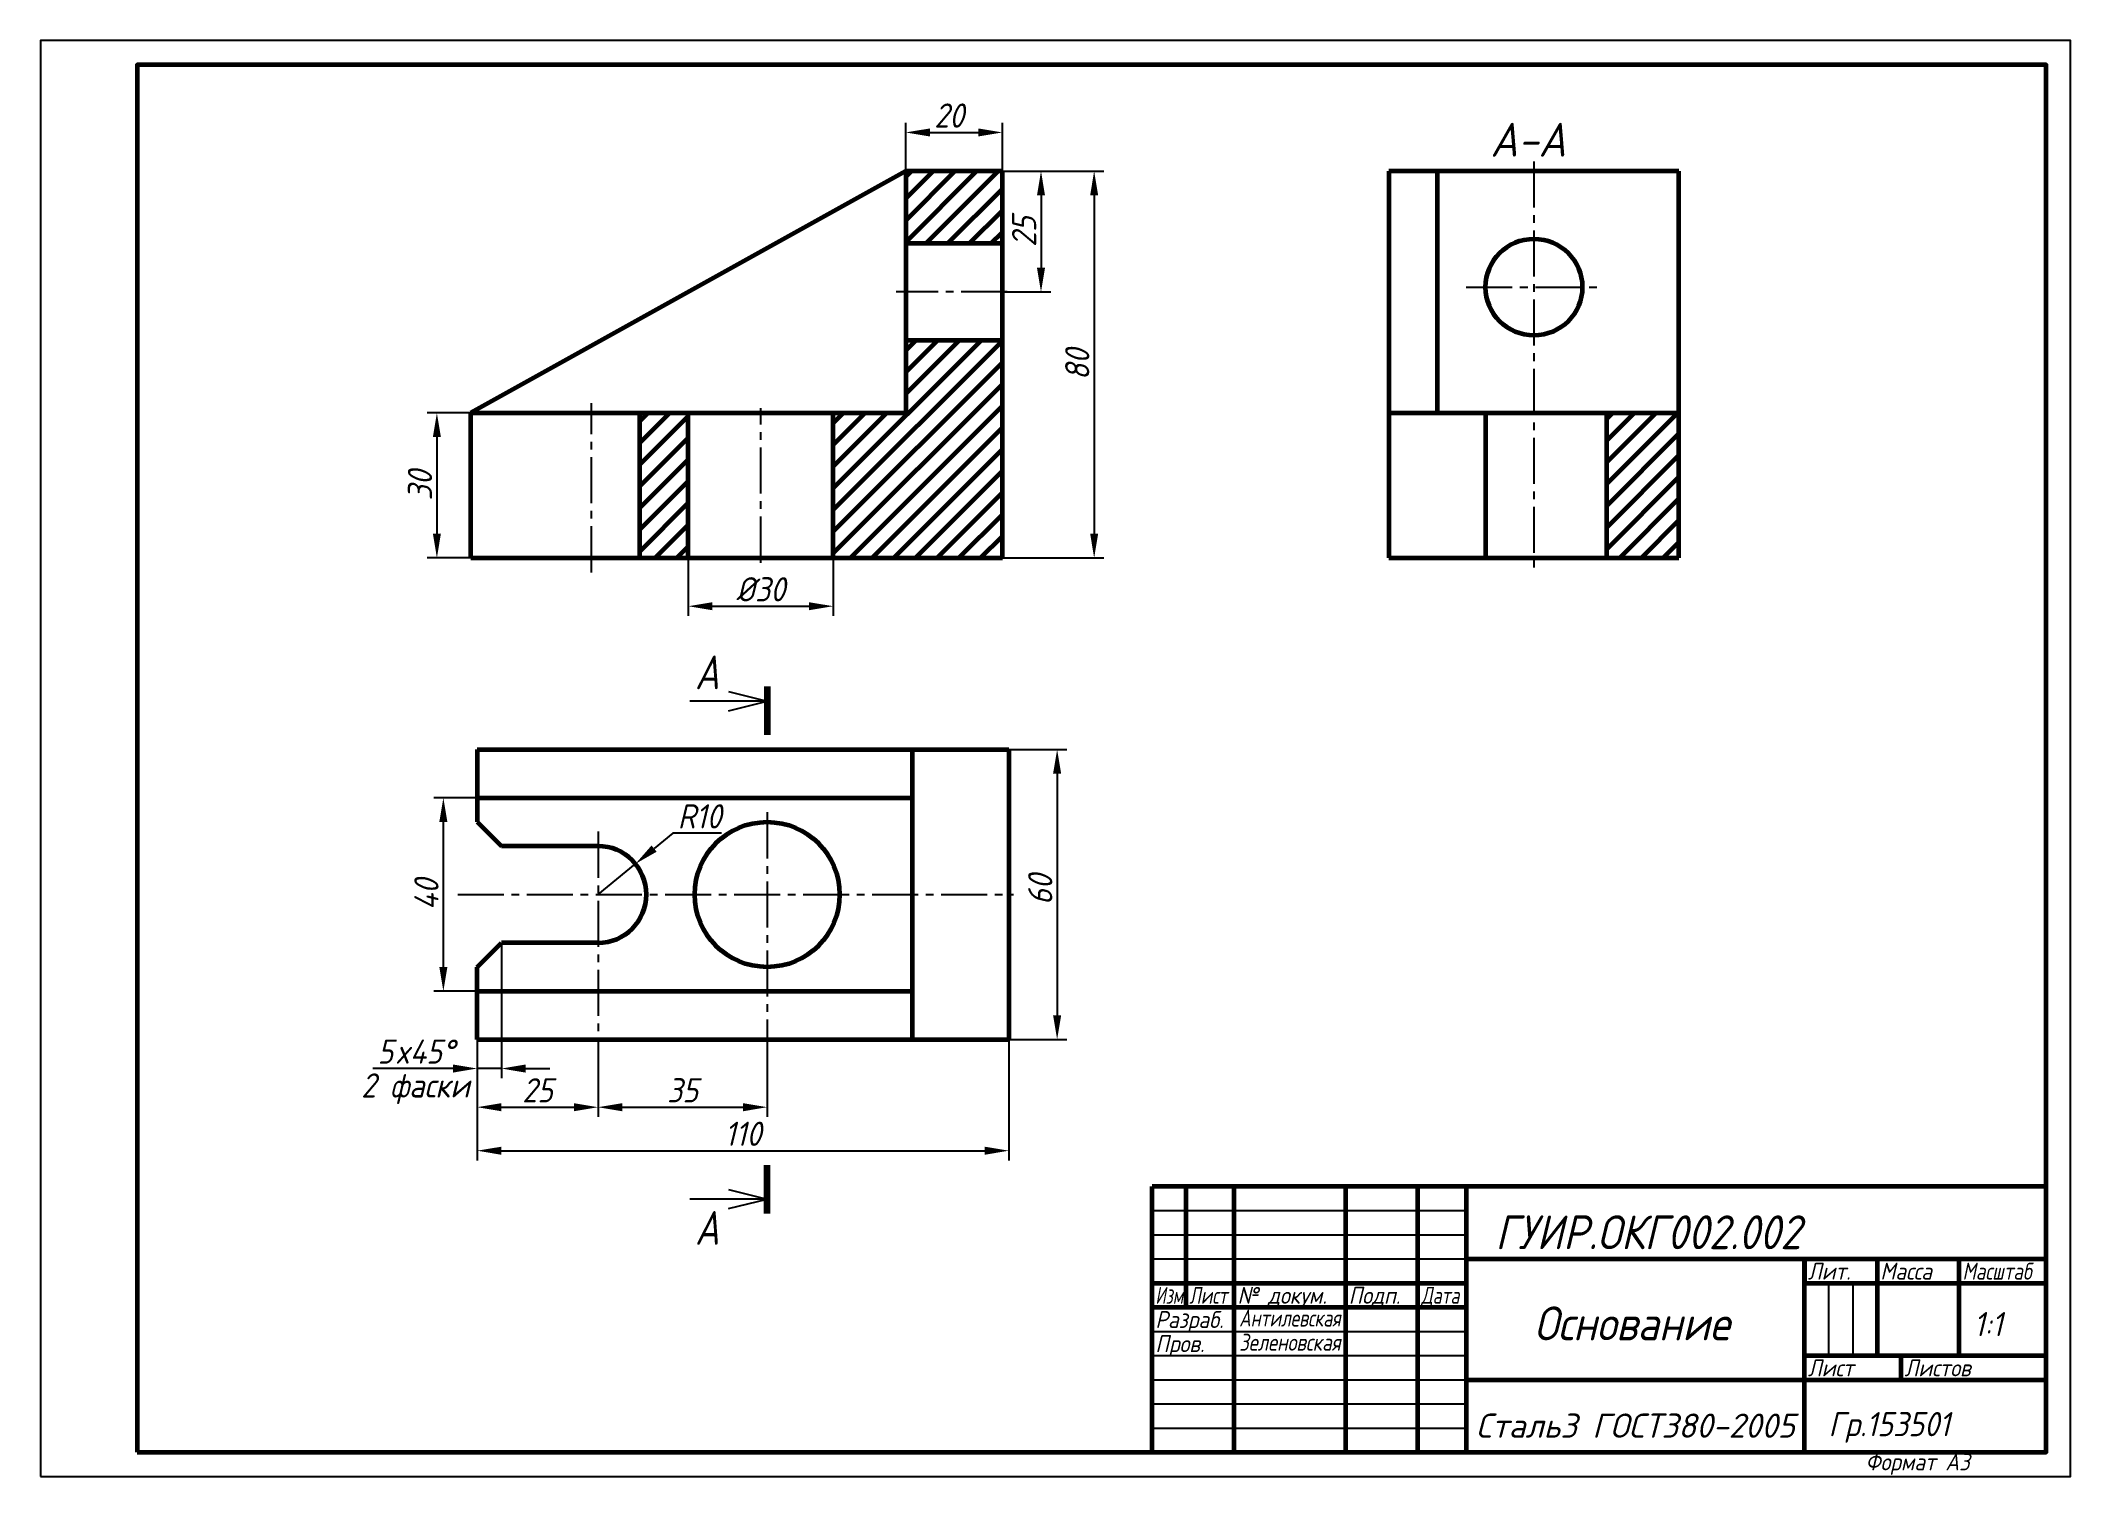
# Model space of a CAD drawing. Header units: millimetres. Extents: x 0 to 420, y 0 to 297.
import ezdxf
from ezdxf.enums import TextEntityAlignment as Align

# ---------------------------------------------------------------- set-up
doc = ezdxf.new("R2010")
doc.units = ezdxf.units.MM
doc.header["$LTSCALE"] = 0.5
doc.linetypes.add('осевая2', pattern=[28.575, 19.05, -3.175, 3.175, -3.175])
doc.layers.get('0').update_dxf_attribs({"lineweight": 60})
doc.layers.get('Defpoints').update_dxf_attribs({"color": 5})
doc.layers.add('1-оси', color=1, linetype='осевая2')
doc.layers.add('3-размеры', color=6, linetype='Continuous')
doc.layers.add('4-текст', color=7, linetype='Continuous', true_color=0x00ad00)
doc.styles.get("Standard").update_dxf_attribs({"font": 'isocpeui.ttf', "width": 0.9})
doc.dimstyles.new('Standart', dxfattribs={"dimtxt": 5, "dimasz": 5, "dimexe": 2, "dimexo": 0, "dimgap": 1, "dimtad": 1, "dimtoh": 1, "dimdec": 0, "dimtxsty": 'Standard', "dimcen": 2.5, "dimadec": 0, "dimazin": 0, "dimtfac": 1, "dimtdec": 0, "dimtmove": 0, "dimatfit": 3, "dimldrblk": 'DOTSMALL', "dimfxl": 1, "dimarcsym": 0})

# ---------------------------------------------------------------- blocks, each defined once
blk = doc.blocks.new('*D2')
at = {"layer": '3-размеры', "color": 0, "lineweight": -2, "transparency": 16777216}
for p, q in [((90.34, 140.37), (81.34, 140.37)), ((83.34, 105.37), (83.34, 135.37)), ((90.34, 100.37), (81.34, 100.37))]:
    blk.add_line(p, q, dxfattribs=at)
at = {"layer": '3-размеры', "color": 0, "transparency": 16777216}
for points in [[(82.5, 135.37), (84.17, 135.37), (83.34, 140.37)], [(82.5, 105.37), (84.17, 105.37), (83.34, 100.37)]]:
    blk.add_solid(points, dxfattribs=at)
at = {"layer": 'Defpoints', "color": 0, "transparency": 16777216}
for p in [(83.34, 140.37), (90.34, 140.37), (90.34, 100.37)]:
    blk.add_point(p, dxfattribs=at)
at = {"layer": '3-размеры', "color": 0, "transparency": 16777216, "insert": (79.84, 120.37), "char_height": 5, "attachment_point": 5, "rotation": 90}
blk.add_mtext('40', dxfattribs=at)
blk = doc.blocks.new('_DotSmall')
at = {"color": 0, "linetype": 'ByBlock', "const_width": 0.5}
blk.add_lwpolyline([(-0.0625, 0, 1), (0.0625, 0, 1)], format="xyb", close=True, dxfattribs=at)
blk = doc.blocks.new('*D16')
at = {"layer": '3-размеры', "color": 0, "lineweight": -2, "transparency": 16777216}
for p, q in [((95.34, 110.37), (95.34, 82.37)), ((90.34, 105.37), (90.34, 82.37)), ((85.34, 84.37), (68.75, 84.37)), ((95.34, 84.37), (90.34, 84.37)), ((100.34, 84.37), (105.34, 84.37))]:
    blk.add_line(p, q, dxfattribs=at)
at = {"layer": '3-размеры', "color": 0, "transparency": 16777216}
for points in [[(85.34, 85.2), (85.34, 83.53), (90.34, 84.37)], [(100.34, 85.2), (100.34, 83.53), (95.34, 84.37)]]:
    blk.add_solid(points, dxfattribs=at)
at = {"layer": 'Defpoints', "color": 0, "transparency": 16777216}
for p in [(95.34, 110.37), (90.34, 105.37), (95.34, 84.37)]:
    blk.add_point(p, dxfattribs=at)
at = {"layer": '3-размеры', "color": 0, "transparency": 16777216, "insert": (71.34, 87.87), "char_height": 5, "attachment_point": 5}
blk.add_mtext('5', dxfattribs=at)
blk = doc.blocks.new('*D17')
at = {"layer": '3-размеры', "color": 0, "lineweight": -2, "transparency": 16777216}
for p, q in [((90.34, 90.37), (90.34, 74.37)), ((115.34, 90.37), (115.34, 74.37)), ((95.34, 76.37), (110.34, 76.37))]:
    blk.add_line(p, q, dxfattribs=at)
at = {"layer": '3-размеры', "color": 0, "transparency": 16777216}
for points in [[(95.34, 77.2), (95.34, 75.53), (90.34, 76.37)], [(110.34, 77.2), (110.34, 75.53), (115.34, 76.37)]]:
    blk.add_solid(points, dxfattribs=at)
at = {"layer": 'Defpoints', "color": 0, "transparency": 16777216}
for p in [(90.34, 90.37), (115.34, 90.37), (115.34, 76.37)]:
    blk.add_point(p, dxfattribs=at)
at = {"layer": '3-размеры', "color": 0, "transparency": 16777216, "insert": (102.84, 79.87), "char_height": 5, "attachment_point": 5}
blk.add_mtext('25', dxfattribs=at)
blk = doc.blocks.new('*D18')
at = {"layer": '3-размеры', "color": 0, "lineweight": -2, "transparency": 16777216}
for p, q in [((115.34, 90.37), (115.34, 74.37)), ((150.34, 90.37), (150.34, 74.37)), ((120.34, 76.37), (145.34, 76.37))]:
    blk.add_line(p, q, dxfattribs=at)
at = {"layer": '3-размеры', "color": 0, "transparency": 16777216}
for points in [[(120.34, 77.2), (120.34, 75.53), (115.34, 76.37)], [(145.34, 77.2), (145.34, 75.53), (150.34, 76.37)]]:
    blk.add_solid(points, dxfattribs=at)
at = {"layer": 'Defpoints', "color": 0, "transparency": 16777216}
for p in [(115.34, 90.37), (150.34, 90.37), (150.34, 76.37)]:
    blk.add_point(p, dxfattribs=at)
at = {"layer": '3-размеры', "color": 0, "transparency": 16777216, "insert": (132.84, 79.87), "char_height": 5, "attachment_point": 5}
blk.add_mtext('35', dxfattribs=at)
blk = doc.blocks.new('*D19')
at = {"layer": '3-размеры', "color": 0, "lineweight": -2, "transparency": 16777216}
for p, q in [((90.34, 90.37), (90.34, 65.37)), ((200.34, 90.37), (200.34, 65.37)), ((95.34, 67.37), (195.34, 67.37))]:
    blk.add_line(p, q, dxfattribs=at)
at = {"layer": '3-размеры', "color": 0, "transparency": 16777216}
for points in [[(95.34, 68.2), (95.34, 66.53), (90.34, 67.37)], [(195.34, 68.2), (195.34, 66.53), (200.34, 67.37)]]:
    blk.add_solid(points, dxfattribs=at)
at = {"layer": 'Defpoints', "color": 0, "transparency": 16777216}
for p in [(90.34, 90.37), (200.34, 90.37), (200.34, 67.37)]:
    blk.add_point(p, dxfattribs=at)
at = {"layer": '3-размеры', "color": 0, "transparency": 16777216, "insert": (145.34, 70.87), "char_height": 5, "attachment_point": 5}
blk.add_mtext('110', dxfattribs=at)
blk = doc.blocks.new('*D20')
at = {"layer": '3-размеры', "color": 0, "lineweight": -2, "transparency": 16777216}
for p, q in [((130.82, 133.03), (126.95, 129.86)), ((140.91, 133.03), (130.82, 133.03)), ((115.34, 120.37), (123.08, 126.7))]:
    blk.add_line(p, q, dxfattribs=at)
at = {"layer": '3-размеры', "color": 0, "transparency": 16777216}
blk.add_solid([(126.42, 130.51), (127.47, 129.22), (123.08, 126.7)], dxfattribs=at)
at = {"layer": 'Defpoints', "color": 0, "transparency": 16777216}
for p in [(123.08, 126.7), (115.34, 120.37)]:
    blk.add_point(p, dxfattribs=at)
at = {"layer": '3-размеры', "color": 0, "transparency": 16777216, "insert": (136.36, 136.53), "char_height": 5, "attachment_point": 5}
blk.add_mtext('R10', dxfattribs=at)
blk = doc.blocks.new('*D21')
at = {"layer": '3-размеры', "color": 0, "lineweight": -2, "transparency": 16777216}
for p, q in [((199, 270), (209, 270)), ((207, 265), (207, 250)), ((199, 245), (209, 245))]:
    blk.add_line(p, q, dxfattribs=at)
at = {"layer": '3-размеры', "color": 0, "transparency": 16777216}
for points in [[(206.17, 265), (207.83, 265), (207, 270)], [(206.17, 250), (207.83, 250), (207, 245)]]:
    blk.add_solid(points, dxfattribs=at)
at = {"layer": 'Defpoints', "color": 0, "transparency": 16777216}
for p in [(199, 270), (199, 245), (207, 245)]:
    blk.add_point(p, dxfattribs=at)
at = {"layer": '3-размеры', "color": 0, "transparency": 16777216, "insert": (203.5, 257.5), "char_height": 5, "attachment_point": 5, "rotation": 90}
blk.add_mtext('25', dxfattribs=at)
blk = doc.blocks.new('*D22')
at = {"layer": '3-размеры', "color": 0, "lineweight": -2, "transparency": 16777216}
for p, q in [((89, 220), (80, 220)), ((82, 215), (82, 195)), ((89, 190), (80, 190))]:
    blk.add_line(p, q, dxfattribs=at)
at = {"layer": '3-размеры', "color": 0, "transparency": 16777216}
for points in [[(81.17, 215), (82.83, 215), (82, 220)], [(81.17, 195), (82.83, 195), (82, 190)]]:
    blk.add_solid(points, dxfattribs=at)
at = {"layer": 'Defpoints', "color": 0, "transparency": 16777216}
for p in [(89, 220), (82, 190), (89, 190)]:
    blk.add_point(p, dxfattribs=at)
at = {"layer": '3-размеры', "color": 0, "transparency": 16777216, "insert": (78.5, 205), "char_height": 5, "attachment_point": 5, "rotation": 90}
blk.add_mtext('30', dxfattribs=at)
blk = doc.blocks.new('*D23')
at = {"layer": '3-размеры', "color": 0, "lineweight": -2, "transparency": 16777216}
for p, q in [((179, 270), (179, 280)), ((184, 278), (194, 278)), ((199, 270), (199, 280))]:
    blk.add_line(p, q, dxfattribs=at)
at = {"layer": '3-размеры', "color": 0, "transparency": 16777216}
for points in [[(184, 278.83), (184, 277.17), (179, 278)], [(194, 278.83), (194, 277.17), (199, 278)]]:
    blk.add_solid(points, dxfattribs=at)
at = {"layer": 'Defpoints', "color": 0, "transparency": 16777216}
for p in [(199, 278), (179, 270), (199, 270)]:
    blk.add_point(p, dxfattribs=at)
at = {"layer": '3-размеры', "color": 0, "transparency": 16777216, "insert": (188, 281.5), "char_height": 5, "attachment_point": 5}
blk.add_mtext('20', dxfattribs=at)
blk = doc.blocks.new('*D24')
at = {"layer": '3-размеры', "color": 0, "lineweight": -2, "transparency": 16777216}
for p, q in [((200.34, 150.37), (212.34, 150.37)), ((210.34, 145.37), (210.34, 95.37)), ((200.34, 90.37), (212.34, 90.37))]:
    blk.add_line(p, q, dxfattribs=at)
at = {"layer": '3-размеры', "color": 0, "transparency": 16777216}
for points in [[(209.5, 145.37), (211.17, 145.37), (210.34, 150.37)], [(209.5, 95.37), (211.17, 95.37), (210.34, 90.37)]]:
    blk.add_solid(points, dxfattribs=at)
at = {"layer": 'Defpoints', "color": 0, "transparency": 16777216}
for p in [(200.34, 150.37), (200.34, 90.37), (210.34, 90.37)]:
    blk.add_point(p, dxfattribs=at)
at = {"layer": '3-размеры', "color": 0, "transparency": 16777216, "insert": (206.84, 121.37), "char_height": 5, "attachment_point": 5, "rotation": 90}
blk.add_mtext('60', dxfattribs=at)
blk = doc.blocks.new('*D26')
at = {"layer": '3-размеры', "color": 0, "lineweight": -2, "transparency": 16777216}
for p, q in [((199, 270), (220, 270)), ((218, 265), (218, 195)), ((199, 190), (220, 190))]:
    blk.add_line(p, q, dxfattribs=at)
at = {"layer": '3-размеры', "color": 0, "transparency": 16777216}
for points in [[(217.17, 265), (218.83, 265), (218, 270)], [(217.17, 195), (218.83, 195), (218, 190)]]:
    blk.add_solid(points, dxfattribs=at)
at = {"layer": 'Defpoints', "color": 0, "transparency": 16777216}
for p in [(199, 270), (199, 190), (218, 190)]:
    blk.add_point(p, dxfattribs=at)
at = {"layer": '3-размеры', "color": 0, "transparency": 16777216, "insert": (214.5, 230), "char_height": 5, "attachment_point": 5, "rotation": 90}
blk.add_mtext('80', dxfattribs=at)
blk = doc.blocks.new('*D28')
at = {"layer": '3-размеры', "color": 0, "lineweight": -2, "transparency": 16777216}
for p, q in [((134, 190), (134, 178)), ((164, 190), (164, 178)), ((139, 180), (159, 180))]:
    blk.add_line(p, q, dxfattribs=at)
at = {"layer": '3-размеры', "color": 0, "transparency": 16777216}
for points in [[(139, 180.83), (139, 179.17), (134, 180)], [(159, 180.83), (159, 179.17), (164, 180)]]:
    blk.add_solid(points, dxfattribs=at)
at = {"layer": 'Defpoints', "color": 0, "transparency": 16777216}
for p in [(134, 190), (164, 190), (164, 180)]:
    blk.add_point(p, dxfattribs=at)
at = {"layer": '3-размеры', "color": 0, "transparency": 16777216, "insert": (149, 183.5), "char_height": 5, "attachment_point": 5}
blk.add_mtext('%%c30', dxfattribs=at)
blk = doc.blocks.new('Vraz')
at = {"lineweight": -3}
for p, q in [((0, 0), (-16, 0)), ((-8, -2), (0, 0)), ((-7.99, 1.98), (0, 0))]:
    blk.add_line(p, q, dxfattribs=at)
at = {"lineweight": 100}
blk.add_line((0, 3), (0, -7), dxfattribs=at)
at = {"width": 0.8}
blk.add_text('A', height=7, dxfattribs=at).set_placement((-14.93, 2.46))
blk = doc.blocks.new('Nraz')
at = {"lineweight": 100}
blk.add_line((0, -3), (0, 7), dxfattribs=at)
at = {"lineweight": -3}
for p, q in [((0, 0), (-16, 0)), ((-8, 2), (0, 0)), ((-7.99, -1.98), (0, 0))]:
    blk.add_line(p, q, dxfattribs=at)
at = {"width": 0.8}
blk.add_text('A', height=7, dxfattribs=at).set_placement((-14.93, -9.46))

msp = doc.modelspace()

# ---------------------------------------------------------------- hatches: boundary and pattern name
h = msp.add_hatch()
h.set_pattern_fill('ANSI31', color=256)
h.set_pattern_definition([(45, (-11, -11), (-2.245064, 2.245064), [])])
h.paths.add_polyline_path([(134, 220), (124, 220), (124, 190), (134, 190)])
h.paths.add_polyline_path([(199, 255), (199, 270), (179, 270), (179, 255)])
h.paths.add_polyline_path([(179, 220), (164, 220), (164, 190), (199, 190), (199, 235), (179, 235)])
h = msp.add_hatch()
h.set_pattern_fill('ANSI31', color=256)
h.set_pattern_definition([(45, (10, -10), (-2.245064, 2.245064), [])])
h.paths.add_polyline_path([(339, 220), (324, 220), (324, 190), (339, 190)])

# ---------------------------------------------------------------- linework, layer by layer
for p, q in [((179, 270), (89, 220)), ((199, 270), (179, 270)), ((179, 270), (179, 220)), ((199, 190), (199, 270)), ((339, 270), (279, 270)), ((279, 270), (279, 190)), ((289, 270), (289, 220)), ((339, 190), (339, 270)), ((199, 255), (179, 255)), ((199, 235), (179, 235)), ((89, 190), (89, 220)), ((89, 220), (179, 220)), ((124, 190), (124, 220)), ((134, 190), (134, 220)), ((164, 190), (164, 220)), ((279, 220), (339, 220)), ((299, 220), (299, 190)), ((309, 220), (319, 220)), ((324, 220), (324, 190)), ((89, 190), (199, 190)), ((279, 190), (339, 190)), ((90.34, 150.37), (200.34, 150.37)), ((90.34, 150.37), (90.34, 135.37)), ((180.34, 150.37), (180.34, 90.37)), ((200.34, 150.37), (200.34, 90.37)), ((90.34, 140.37), (180.34, 140.37)), ((90.34, 135.37), (95.34, 130.37)), ((115.34, 130.37), (95.34, 130.37)), ((90.34, 105.37), (95.34, 110.37)), ((115.34, 110.37), (95.34, 110.37)), ((90.34, 90.37), (90.34, 105.37)), ((90.34, 100.37), (180.34, 100.37)), ((90.34, 90.37), (200.34, 90.37)), ((365, 45), (365, 40))]:
    msp.add_line(p, q)
at = {"lineweight": 60}
for p, q in [((415, 60), (230, 60)), ((230, 5), (230, 60)), ((237, 60), (237, 35)), ((247, 5), (247, 60)), ((270, 60), (270, 5)), ((285, 5), (285, 60)), ((295, 60), (295, 5)), ((295, 45), (415, 45)), ((365, 5), (365, 45)), ((380, 45), (380, 25)), ((397, 25), (397, 45)), ((230, 40), (295, 40)), ((365, 40), (415, 40)), ((230, 35), (295, 35)), ((365, 25), (415, 25)), ((385, 20), (385, 25)), ((295, 20), (415, 20))]:
    msp.add_line(p, q, dxfattribs=at)
at = {"lineweight": -3}
for p, q in [((230, 55), (295, 55)), ((230, 50), (295, 50)), ((230, 45), (295, 45)), ((370, 25), (370, 40)), ((375, 40), (375, 25)), ((230, 30), (295, 30)), ((230, 25), (295, 25)), ((230, 20), (295, 20)), ((230, 15), (295, 15)), ((230, 10), (295, 10))]:
    msp.add_line(p, q, dxfattribs=at)
at = {"lineweight": 60}
msp.add_lwpolyline([(20, 5), (415, 5), (415, 292), (20, 292)], close=True, dxfattribs=at)
for centre, radius in [((309, 246), 10), ((150.34, 120.37), 15)]:
    msp.add_circle(centre, radius)
msp.add_arc((115.34, 120.37), 10, 270, 90)
at = {"layer": '1-оси'}
for p, q in [((309, 272), (309, 188)), ((200, 245), (177, 245)), ((295, 246), (322, 246)), ((114, 187), (114, 222)), ((149, 189), (149, 221)), ((150.34, 137.37), (150.34, 85.37)), ((115.34, 133.37), (115.34, 84.37)), ((86.34, 120.37), (201.34, 120.37))]:
    msp.add_line(p, q, dxfattribs=at)
at = {"layer": 'Defpoints'}
msp.add_lwpolyline([(0, 0), (420, 0), (420, 297), (0, 297)], close=True, dxfattribs=at)

# ---------------------------------------------------------------- block references
for name, p in [('Vraz', (150.34, 160.37)), ('Nraz', (150.34, 57.37))]:
    msp.add_blockref(name, p)

# ---------------------------------------------------------------- texts
at = {"width": 0.9}
msp.add_text('А-А', height=7, dxfattribs=at).set_placement((300, 273))
at = {"lineweight": -3, "width": 0.9}
msp.add_text('Формат А3', height=3.5, dxfattribs=at).set_placement((377.6, 1.25))
at = {"layer": '3-размеры', "width": 0.9}
for s, p in [('x45°', (73.34, 85.37)), ('2 фаски', (66.34, 78.37))]:
    msp.add_text(s, height=5, dxfattribs=at).set_placement(p)
at = {"layer": '4-текст', "width": 0.9}
for s, height, p in [('ГУИР.ОКГ002.002', 7, (301, 47)), ('1:1', 5, (400, 29)), ('Гр.153501', 5, (369.94, 8.31))]:
    msp.add_text(s, height=height, dxfattribs=at).set_placement(p)
at = {"layer": '4-текст', "lineweight": -3}
for s, width, p in [('Лит.', 0.9, (365.67, 40.7)), ('Масса', 0.9, (380.67, 40.7)), ('Масштаб', 0.8, (397.67, 40.7)), ('Изм.', 0.7, (230.67, 35.7)), ('Лист', 0.75, (237.67, 35.7)), ('№ докум.', 0.9, (247.67, 35.7)), ('Подп.', 0.9, (270.67, 35.7)), ('Дата', 0.75, (285.67, 35.7)), ('Разраб.', 0.9, (230.67, 30.7)), ('Пров.', 0.9, (230.67, 25.7)), ('Лист', 0.9, (365.67, 20.7)), ('Листов', 0.9, (385.67, 20.7))]:
    msp.add_text(s, height=3.5, dxfattribs=dict(at, width=width)).set_placement(p)
at = {"layer": '4-текст'}
for s, height, width, p, p2 in [('Антилевская', 3.5, 0.70955, (248, 31), (269, 31)), ('Зеленовская', 3.5, 0.741295, (248, 26), (269, 26)), ('Сталь3 ГОСТ380-2005', 5, 0.924105, (297, 8), (363, 8))]:
    msp.add_text(s, height=height, dxfattribs=dict(at, width=width)).set_placement(p, p2, align=Align.FIT)
at = {"layer": '4-текст', "width": 0.9}
msp.add_text('Основание', height=7, dxfattribs=at).set_placement((329.26, 31.66), align=Align.MIDDLE)

# ---------------------------------------------------------------- dimensions: what is measured, and where the dimension line sits
at = {"layer": '3-размеры'}
for base, p1, p2, picture, middle in [((199, 278), (179, 270), (199, 270), '*D23', (188, 278)), ((95.34, 84.37), (90.34, 105.37), (95.34, 110.37), '*D16', (71.34, 84.37))]:
    dim = msp.add_linear_dim(base=base, p1=p1, p2=p2, dimstyle='Standart', dxfattribs=at)
    dim.commit()
    dim.dimension.update_dxf_attribs({"geometry": picture, "text_midpoint": middle, "dimtype": 160})
for base, p1, p2, picture, middle in [((207, 245), (199, 270), (199, 245), '*D21', (203.5, 257.5)), ((218, 190), (199, 270), (199, 190), '*D26', (214.5, 230)), ((82, 190), (89, 220), (89, 190), '*D22', (78.5, 205)), ((83.34, 140.37), (90.34, 100.37), (90.34, 140.37), '*D2', (79.84, 120.37))]:
    dim = msp.add_linear_dim(base=base, p1=p1, p2=p2, angle=90, dimstyle='Standart', dxfattribs=at)
    dim.commit()
    dim.dimension.update_dxf_attribs({"geometry": picture, "text_midpoint": middle})
dim = msp.add_linear_dim(base=(164, 180), p1=(134, 190), p2=(164, 190), text='%%c30', dimstyle='Standart', dxfattribs=at)
dim.commit()
dim.dimension.update_dxf_attribs({"geometry": '*D28', "text_midpoint": (149, 183.5)})
dim = msp.add_linear_dim(base=(210.34, 90.37), p1=(200.34, 150.37), p2=(200.34, 90.37), angle=90, dimstyle='Standart', dxfattribs=at)
dim.commit()
dim.dimension.update_dxf_attribs({"geometry": '*D24', "text_midpoint": (210.34, 121.37), "dimtype": 160})
dim = msp.add_radius_dim(center=(115.34, 120.37), mpoint=(123.08, 126.7), dimstyle='Standart', dxfattribs=at)
dim.commit()
dim.dimension.update_dxf_attribs({"geometry": '*D20', "text_midpoint": (136.36, 136.53)})
for base, p1, p2, picture, middle in [((115.34, 76.37), (90.34, 90.37), (115.34, 90.37), '*D17', (102.84, 79.87)), ((200.34, 67.37), (90.34, 90.37), (200.34, 90.37), '*D19', (145.34, 70.87)), ((150.34, 76.37), (115.34, 90.37), (150.34, 90.37), '*D18', (132.84, 79.87))]:
    dim = msp.add_linear_dim(base=base, p1=p1, p2=p2, dimstyle='Standart', dxfattribs=at)
    dim.commit()
    dim.dimension.update_dxf_attribs({"geometry": picture, "text_midpoint": middle})

doc.saveas('drawing.dxf')
